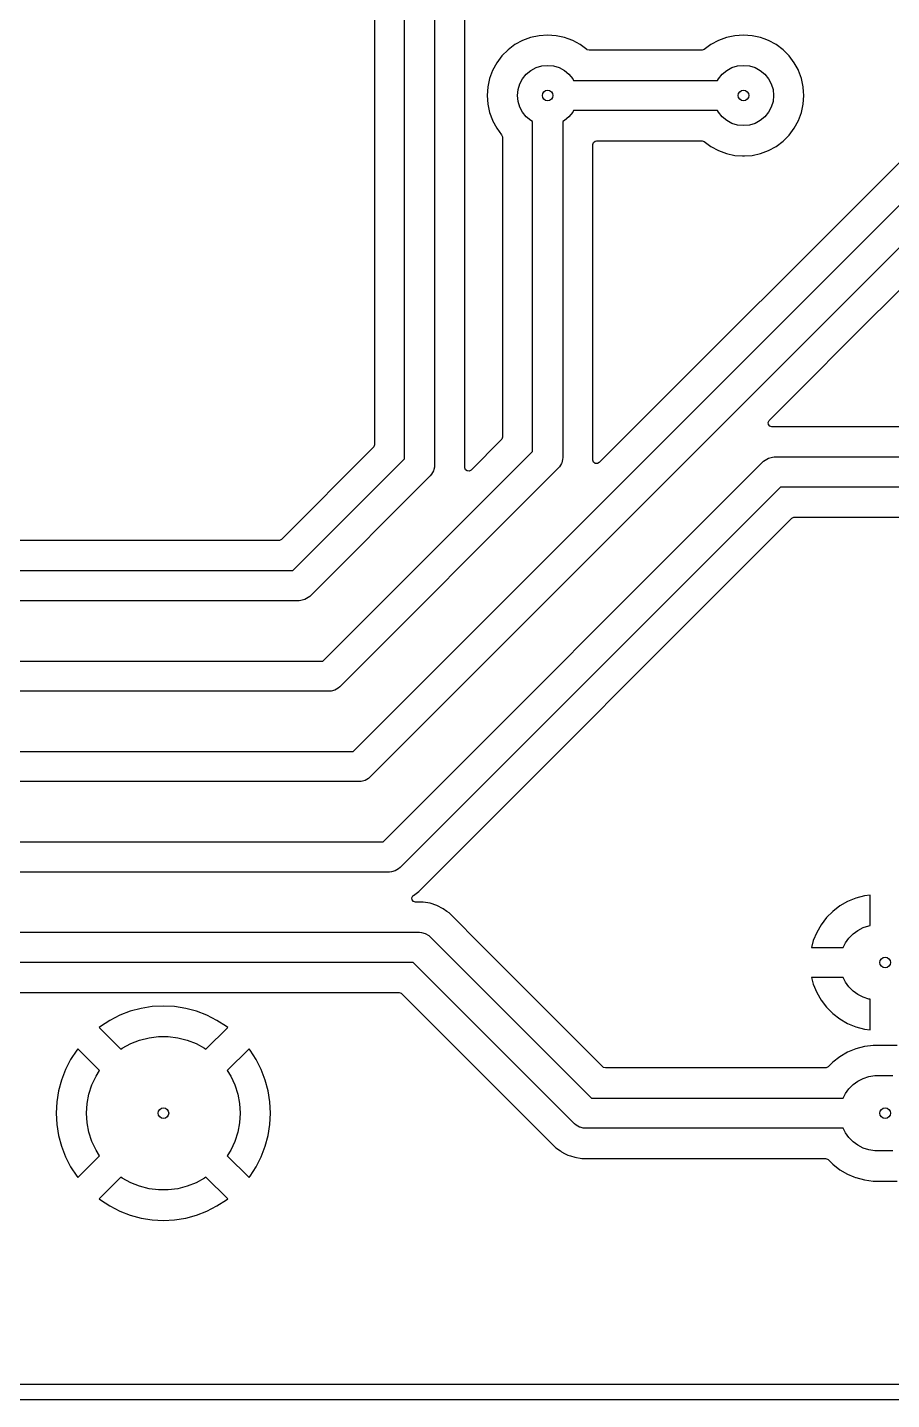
# Model space of a CAD drawing. Extents: x 50 to 210, y -150 to -70.
# Drawn here: x 152.99 to 181.66, y -150 to -104.48 of the extents above; entities that cross this region are included whole.
import ezdxf

# ---------------------------------------------------------------- set-up
doc = ezdxf.new("R2010")
doc.units = 0
doc.layers.add('BLACK', color=7, linetype='CONTINUOUS')

msp = doc.modelspace()

# ---------------------------------------------------------------- linework, layer by layer
at = {"layer": 'BLACK', "linetype": 'CONTINUOUS'}
for p, q in [((164.4995, -100.881902), (164.4995, -118.327111)), ((165.5, -118.792893), (165.5, -101)), ((166.5, -101.207106), (166.5, -119)), ((167.5005, -119.07811), (167.5005, -103.962574)), ((169.165103, -105.051692), (168.936033, -105.223171)), ((169.165111, -105.051687), (169.165103, -105.051692)), ((169.416254, -104.914552), (169.165111, -105.051687)), ((169.684383, -104.814545), (169.416254, -104.914552)), ((169.963987, -104.753721), (169.684383, -104.814545)), ((170.24942, -104.733307), (169.963987, -104.753721)), ((170.249422, -104.733307), (170.24942, -104.733307)), ((170.534854, -104.753721), (170.249422, -104.733307)), ((170.814458, -104.814545), (170.534854, -104.753721)), ((170.814464, -104.814547), (170.814458, -104.814545)), ((170.814467, -104.814548), (170.814464, -104.814547)), ((170.932765, -104.858671), (170.814467, -104.814548)), ((171.082588, -104.914552), (170.932765, -104.858671)), ((171.33373, -105.051687), (171.082587, -104.914552)), ((171.082587, -104.914552), (171.082588, -104.914552)), ((171.333738, -105.051692), (171.33373, -105.051687)), ((171.550134, -105.213684), (171.333738, -105.051692)), ((175.665103, -105.051692), (175.448708, -105.213684)), ((175.665111, -105.051687), (175.665103, -105.051692)), ((175.916254, -104.914552), (175.665111, -105.051687)), ((176.184383, -104.814545), (175.916254, -104.914552)), ((176.463987, -104.753721), (176.184383, -104.814545)), ((176.74942, -104.733307), (176.463987, -104.753721)), ((176.749422, -104.733307), (176.74942, -104.733307)), ((177.034854, -104.753721), (176.749422, -104.733307)), ((177.314458, -104.814545), (177.034854, -104.753721)), ((177.314464, -104.814547), (177.314458, -104.814545)), ((177.314467, -104.814548), (177.314464, -104.814547)), ((177.432765, -104.858671), (177.314467, -104.814548)), ((177.582588, -104.914552), (177.432765, -104.858671)), ((177.83373, -105.051687), (177.582587, -104.914552)), ((177.582587, -104.914552), (177.582588, -104.914552)), ((177.833738, -105.051692), (177.83373, -105.051687)), ((178.062808, -105.223171), (177.833738, -105.051692)), ((168.733675, -105.425529), (168.562196, -105.654599)), ((168.733691, -105.425511), (168.733675, -105.425529)), ((168.936015, -105.223187), (168.733691, -105.425511)), ((168.936033, -105.223171), (168.936015, -105.223187)), ((171.557405, -105.218732), (171.550134, -105.213684)), ((171.624444, -105.238417), (171.557405, -105.218732)), ((175.374398, -105.238417), (171.624444, -105.238417)), ((185.299407, -105.578565), (171.961602, -118.91637)), ((175.383244, -105.238101), (175.374398, -105.238417)), ((175.448708, -105.213684), (175.383244, -105.238101)), ((178.062826, -105.223187), (178.062808, -105.223171)), ((178.26515, -105.425511), (178.062826, -105.223187)), ((178.265166, -105.425529), (178.26515, -105.425511)), ((178.436645, -105.654599), (178.265166, -105.425529)), ((168.425056, -105.90575), (168.325049, -106.173879)), ((168.562191, -105.654607), (168.425056, -105.90575)), ((168.562196, -105.654599), (168.562191, -105.654607)), ((169.417951, -106.183347), (169.542314, -106.03181)), ((169.542314, -106.03181), (169.693851, -105.907447)), ((169.693851, -105.907447), (169.866738, -105.815037)), ((169.866738, -105.815037), (170.054331, -105.758132)), ((170.054331, -105.758132), (170.249421, -105.738917)), ((170.249421, -105.738917), (170.444511, -105.758132)), ((170.444511, -105.758132), (170.632104, -105.815037)), ((170.632104, -105.815037), (170.804991, -105.907447)), ((170.804991, -105.907447), (170.956528, -106.03181)), ((170.956528, -106.03181), (171.080891, -106.183347)), ((175.917951, -106.183347), (176.042314, -106.03181)), ((176.042314, -106.03181), (176.193851, -105.907447)), ((176.193851, -105.907447), (176.366738, -105.815037)), ((176.366738, -105.815037), (176.554331, -105.758132)), ((176.554331, -105.758132), (176.749421, -105.738917)), ((176.749421, -105.738917), (176.944511, -105.758132)), ((176.944511, -105.758132), (177.132104, -105.815037)), ((177.132104, -105.815037), (177.304991, -105.907447)), ((177.304991, -105.907447), (177.456528, -106.03181)), ((177.456528, -106.03181), (177.580891, -106.183347)), ((178.43665, -105.654607), (178.436645, -105.654599)), ((178.559431, -105.879464), (178.43665, -105.654607)), ((178.573788, -105.905756), (178.559431, -105.879464)), ((178.67379, -106.173871), (178.573788, -105.905756)), ((163.792894, -128.5), (185.923366, -106.369528)), ((168.264225, -106.453483), (168.243811, -106.738915)), ((168.325049, -106.173879), (168.264225, -106.453483)), ((169.268636, -106.543827), (169.325541, -106.356234)), ((169.325541, -106.356234), (169.417951, -106.183347)), ((171.080891, -106.183347), (171.110594, -106.238917)), ((171.110594, -106.238917), (175.888248, -106.238917)), ((175.888248, -106.238917), (175.917951, -106.183347)), ((177.580891, -106.183347), (177.673301, -106.356234)), ((177.673301, -106.356234), (177.730206, -106.543827)), ((178.673791, -106.173877), (178.67379, -106.173871)), ((178.673792, -106.173879), (178.673791, -106.173877)), ((178.70908, -106.336099), (178.673792, -106.173879)), ((178.734617, -106.453489), (178.70908, -106.336099)), ((178.746062, -106.613517), (178.734617, -106.453489)), ((168.243811, -106.738915), (168.243811, -106.738918)), ((168.243811, -106.738918), (168.264225, -107.02435)), ((169.249421, -106.738917), (169.268636, -106.543827)), ((169.268636, -106.934007), (169.249421, -106.738917)), ((169.325541, -107.1216), (169.268636, -106.934007)), ((177.730206, -106.934007), (177.673301, -107.1216)), ((177.730206, -106.543827), (177.749421, -106.738917)), ((177.749421, -106.738917), (177.730206, -106.934007)), ((178.734617, -107.024345), (178.755031, -106.738917)), ((178.753898, -106.723082), (178.746062, -106.613517)), ((178.755031, -106.738917), (178.753898, -106.723082)), ((186.484025, -107.223081), (164.353553, -129.353553)), ((168.264225, -107.02435), (168.325049, -107.303954)), ((168.325049, -107.303954), (168.325051, -107.30396)), ((168.325051, -107.30396), (168.325052, -107.303963)), ((168.325052, -107.303963), (168.419149, -107.556247)), ((169.417951, -107.294487), (169.325541, -107.1216)), ((169.542314, -107.446024), (169.417951, -107.294487)), ((171.080891, -107.294487), (170.956528, -107.446024)), ((171.110594, -107.238917), (171.080891, -107.294487)), ((175.888248, -107.238917), (171.110594, -107.238917)), ((175.917951, -107.294487), (175.888248, -107.238917)), ((176.042314, -107.446024), (175.917951, -107.294487)), ((177.580891, -107.294487), (177.456528, -107.446024)), ((177.673301, -107.1216), (177.580891, -107.294487)), ((178.573788, -107.572078), (178.67379, -107.303963)), ((178.67379, -107.303963), (178.734617, -107.024345)), ((168.419149, -107.556247), (168.425056, -107.572083)), ((168.425056, -107.572083), (168.562191, -107.823226)), ((168.562191, -107.823226), (168.562196, -107.823234)), ((168.562196, -107.823234), (168.724188, -108.03963)), ((169.693851, -107.570387), (169.542314, -107.446024)), ((169.749421, -107.600089), (169.693851, -107.570387)), ((169.749421, -118.543472), (169.749421, -107.600089)), ((170.804991, -107.570387), (170.749421, -107.600089)), ((170.749421, -107.600089), (170.749421, -118.750579)), ((170.956528, -107.446024), (170.804991, -107.570387)), ((176.193851, -107.570387), (176.042314, -107.446024)), ((176.366738, -107.662797), (176.193851, -107.570387)), ((176.554331, -107.719702), (176.366738, -107.662797)), ((176.749421, -107.738917), (176.554331, -107.719702)), ((176.944511, -107.719702), (176.749421, -107.738917)), ((177.132104, -107.662797), (176.944511, -107.719702)), ((177.304991, -107.570387), (177.132104, -107.662797)), ((177.456528, -107.446024), (177.304991, -107.570387)), ((178.26516, -108.052312), (178.436647, -107.823232)), ((178.436647, -107.823232), (178.573788, -107.572078)), ((168.724188, -108.03963), (168.748605, -108.105094)), ((168.748605, -108.105094), (168.748921, -108.11394)), ((168.748921, -108.11394), (168.748921, -118.077689)), ((171.749921, -108.363417), (171.769606, -108.296378)), ((171.769606, -108.296378), (171.82241, -108.250623)), ((171.82241, -108.250623), (171.873921, -108.239417)), ((171.873921, -108.239417), (175.374398, -108.239417)), ((175.374398, -108.239417), (175.441437, -108.259102)), ((175.441437, -108.259102), (175.448708, -108.26415)), ((175.448708, -108.26415), (175.665103, -108.426141)), ((177.833736, -108.426143), (178.062816, -108.254656)), ((178.062816, -108.254656), (178.26516, -108.052312)), ((171.749921, -118.828689), (171.749921, -108.363417)), ((175.665103, -108.426141), (175.665111, -108.426146)), ((175.665111, -108.426146), (175.916254, -108.563281)), ((175.916254, -108.563281), (175.916253, -108.563281)), ((175.916253, -108.563281), (175.916257, -108.563282)), ((175.916257, -108.563282), (175.91626, -108.563284)), ((175.91626, -108.563284), (176.184375, -108.663286)), ((176.184375, -108.663286), (176.184381, -108.663287)), ((176.184381, -108.663287), (176.184383, -108.663288)), ((176.184383, -108.663288), (176.463987, -108.724112)), ((176.463987, -108.724112), (176.463989, -108.724112)), ((176.463989, -108.724112), (176.463993, -108.724113)), ((176.463993, -108.724113), (176.717641, -108.742254)), ((176.717641, -108.742254), (176.74942, -108.744527)), ((176.74942, -108.744527), (176.749421, -108.744527)), ((176.749421, -108.744527), (176.749422, -108.744527)), ((176.749422, -108.744527), (176.778016, -108.742481)), ((176.778016, -108.742481), (177.034849, -108.724113)), ((177.034849, -108.724113), (177.314467, -108.663286)), ((177.314467, -108.663286), (177.582582, -108.563284)), ((177.582582, -108.563284), (177.833736, -108.426143)), ((180.394382, -114.727645), (182.114319, -113.007708)), ((178.670722, -116.451304), (180.394382, -114.727645)), ((177.60656, -117.515466), (178.670722, -116.451304)), ((177.571503, -117.5855), (177.600528, -117.521944)), ((177.581447, -117.654658), (177.571503, -117.5855)), ((177.627202, -117.707462), (177.581447, -117.654658)), ((177.600528, -117.521944), (177.60656, -117.515466)), ((177.694241, -117.727147), (177.627202, -117.707462)), ((183.364651, -117.727147), (177.694241, -117.727147)), ((164.4995, -118.327111), (164.479815, -118.39415)), ((168.712602, -118.16537), (167.712181, -119.165791)), ((168.729236, -118.144728), (168.712602, -118.16537)), ((168.748921, -118.077689), (168.729236, -118.144728)), ((164.463181, -118.414792), (161.414792, -121.463181)), ((161.792894, -122.5), (165.5, -118.792893)), ((162.792894, -125.5), (169.749421, -118.543472)), ((164.479815, -118.39415), (164.463181, -118.414792)), ((170.749421, -118.750579), (170.745144, -118.815826)), ((177.467972, -118.83097), (177.581011, -118.765707)), ((177.581011, -118.765707), (177.70709, -118.731924)), ((177.70709, -118.731924), (177.707105, -118.731924)), ((177.707105, -118.731924), (177.772353, -118.727647)), ((177.772353, -118.727647), (183.878501, -118.727647)), ((170.602974, -119.104133), (163.353553, -126.353553)), ((164.792894, -131.5), (177.4188, -118.874093)), ((166.46194, -119.191342), (166.396677, -119.304381)), ((166.473753, -119.147256), (166.46194, -119.191342)), ((166.495723, -119.065263), (166.473753, -119.147256)), ((166.5, -119), (166.495723, -119.065247)), ((166.495723, -119.065247), (166.495723, -119.065263)), ((167.500816, -119.086956), (167.5005, -119.07811)), ((167.525233, -119.15242), (167.500816, -119.086956)), ((167.581166, -119.194292), (167.525233, -119.15242)), ((167.650858, -119.199276), (167.581166, -119.194292)), ((167.712181, -119.165791), (167.650858, -119.199276)), ((170.646089, -119.054968), (170.602974, -119.104133)), ((170.646098, -119.05496), (170.646089, -119.054968)), ((170.711361, -118.941921), (170.646098, -119.05496)), ((170.716061, -118.924381), (170.711361, -118.941921)), ((170.745144, -118.815842), (170.716061, -118.924381)), ((170.745144, -118.815826), (170.745144, -118.815842)), ((171.750237, -118.837535), (171.749921, -118.828689)), ((171.774654, -118.902999), (171.750237, -118.837535)), ((171.830587, -118.944871), (171.774654, -118.902999)), ((171.900279, -118.949855), (171.830587, -118.944871)), ((171.961602, -118.91637), (171.900279, -118.949855)), ((177.4188, -118.874093), (177.467956, -118.830985)), ((177.467956, -118.830985), (177.467972, -118.83097)), ((166.353553, -119.353554), (162.353553, -123.353553)), ((166.396668, -119.304389), (166.353553, -119.353554)), ((166.396677, -119.304381), (166.396668, -119.304389)), ((177.97946, -119.727647), (165.353553, -132.353553)), ((183.878501, -119.727647), (177.97946, -119.727647)), ((165.97751, -133.144517), (178.357561, -120.764466)), ((178.357561, -120.764466), (178.418884, -120.730981)), ((178.418884, -120.730981), (178.445242, -120.728147)), ((178.445242, -120.728147), (183.364651, -120.728147)), ((161.327111, -121.4995), (133.642889, -121.4995)), ((161.353469, -121.496666), (161.327111, -121.4995)), ((161.414792, -121.463181), (161.353469, -121.496666)), ((133.177107, -122.5), (161.792894, -122.5)), ((162.353553, -123.353553), (162.304396, -123.396661)), ((162, -123.5), (132.97, -123.5)), ((162.065248, -123.495723), (162, -123.5)), ((162.065263, -123.495723), (162.065248, -123.495723)), ((162.191342, -123.46194), (162.065263, -123.495723)), ((162.304381, -123.396677), (162.191342, -123.46194)), ((162.304396, -123.396661), (162.304381, -123.396677)), ((132.177106, -125.5), (162.792894, -125.5)), ((163, -126.5), (131.97, -126.5)), ((163.065248, -126.495723), (163, -126.5)), ((163.065263, -126.495723), (163.065248, -126.495723)), ((163.191342, -126.46194), (163.065263, -126.495723)), ((163.304381, -126.396677), (163.191342, -126.46194)), ((163.304396, -126.396661), (163.304381, -126.396677)), ((163.353553, -126.353553), (163.304396, -126.396661)), ((131.177106, -128.5), (163.792894, -128.5)), ((164, -129.5), (130.97, -129.5)), ((164.065248, -129.495723), (164, -129.5)), ((164.065263, -129.495723), (164.065248, -129.495723)), ((164.191342, -129.46194), (164.065263, -129.495723)), ((164.304381, -129.396677), (164.191342, -129.46194)), ((164.304396, -129.396661), (164.304381, -129.396677)), ((164.353553, -129.353553), (164.304396, -129.396661)), ((130.177106, -131.5), (164.792894, -131.5)), ((165.304381, -132.396677), (165.191342, -132.46194)), ((165.304396, -132.396661), (165.304381, -132.396677)), ((165.353553, -132.353553), (165.304396, -132.396661)), ((165, -132.5), (129.97, -132.5)), ((165.065248, -132.495723), (165, -132.5)), ((165.065263, -132.495723), (165.065248, -132.495723)), ((165.191342, -132.46194), (165.065263, -132.495723)), ((165.747814, -133.357853), (165.776839, -133.294297)), ((165.757758, -133.427011), (165.747814, -133.357853)), ((165.776839, -133.294297), (165.797663, -133.275183)), ((165.797663, -133.275183), (165.97751, -133.144517)), ((180.475999, -133.364838), (180.203518, -133.477704)), ((180.476009, -133.364835), (180.475999, -133.364838)), ((180.760902, -133.288499), (180.476009, -133.364835)), ((180.760913, -133.288497), (180.760902, -133.288499)), ((180.950799, -133.263496), (180.760913, -133.288497)), ((180.9508, -133.263496), (180.950799, -133.263496)), ((180.9508, -134.277916), (180.9508, -133.263496)), ((165.803513, -133.479815), (165.757758, -133.427011)), ((165.870552, -133.4995), (165.803513, -133.479815)), ((166.118092, -133.4995), (165.870552, -133.4995)), ((166.118097, -133.4995), (166.118092, -133.4995)), ((166.351368, -133.536446), (166.118097, -133.4995)), ((166.575996, -133.609433), (166.351368, -133.536446)), ((166.786434, -133.716657), (166.575996, -133.609433)), ((166.907653, -133.804729), (166.786434, -133.716657)), ((166.977511, -133.855484), (166.907653, -133.804729)), ((179.714083, -133.804735), (179.505535, -134.013283)), ((179.71409, -133.804729), (179.714083, -133.804735)), ((179.948076, -133.625185), (179.71409, -133.804729)), ((179.948092, -133.625174), (179.948076, -133.625185)), ((180.203507, -133.477709), (179.948092, -133.625174)), ((180.203518, -133.477704), (180.203507, -133.477709)), ((166.977512, -133.855485), (166.977511, -133.855484)), ((168.122026, -134.999999), (166.977512, -133.855485)), ((179.325974, -134.247292), (179.178509, -134.502707)), ((179.325985, -134.247276), (179.325974, -134.247292)), ((179.505529, -134.01329), (179.325985, -134.247276)), ((179.505535, -134.013283), (179.505529, -134.01329)), ((180.908993, -134.284538), (180.9508, -134.277916)), ((129.177107, -134.5), (166, -134.5)), ((166, -134.5), (166.065248, -134.504277)), ((166.065248, -134.504277), (166.065263, -134.504277)), ((166.065263, -134.504277), (166.191342, -134.53806)), ((166.191342, -134.53806), (166.304381, -134.603323)), ((166.304381, -134.603323), (166.304396, -134.603338)), ((166.304396, -134.603338), (166.353553, -134.646447)), ((166.353553, -134.646447), (171.707107, -140)), ((179.178504, -134.502718), (179.065638, -134.775199)), ((179.178509, -134.502707), (179.178504, -134.502718)), ((180.135, -134.846877), (180.250293, -134.68819)), ((180.250293, -134.68819), (180.38899, -134.549493)), ((180.38899, -134.549493), (180.547677, -134.4342)), ((180.547677, -134.4342), (180.722446, -134.345151)), ((180.722446, -134.345151), (180.908993, -134.284538)), ((168.543036, -135.421009), (168.122026, -134.999999)), ((179.065636, -134.775206), (179.005403, -134.999999)), ((179.005403, -134.999999), (179.005403, -135)), ((179.005403, -135), (180.05698, -135)), ((179.065638, -134.775199), (179.065636, -134.775206)), ((180.05698, -135), (180.135, -134.846877)), ((165.792894, -135.5), (128.97, -135.5)), ((171.146447, -140.853554), (165.792894, -135.5)), ((169.122027, -136), (168.543036, -135.421009)), ((172.085209, -138.963181), (169.122027, -136)), ((180.05698, -136), (179.005403, -136)), ((179.005403, -136), (179.065636, -136.224793)), ((180.135, -136.153123), (180.05698, -136)), ((129.088092, -136.5005), (165.327111, -136.5005)), ((165.327111, -136.5005), (165.39415, -136.520185)), ((165.39415, -136.520185), (165.414791, -136.536818)), ((165.414791, -136.536818), (170.52249, -141.644518)), ((179.065636, -136.224793), (179.065638, -136.2248)), ((179.065638, -136.2248), (179.178504, -136.497281)), ((179.178504, -136.497281), (179.178509, -136.497292)), ((179.178509, -136.497292), (179.325974, -136.752707)), ((180.250293, -136.31181), (180.135, -136.153123)), ((180.38899, -136.450507), (180.250293, -136.31181)), ((180.547677, -136.5658), (180.38899, -136.450507)), ((157.128413, -136.964602), (156.760906, -137.022809)), ((157.499999, -136.945128), (157.128413, -136.964602)), ((157.500001, -136.945128), (157.499999, -136.945128)), ((157.871586, -136.964602), (157.500001, -136.945128)), ((158.239094, -137.022809), (157.871586, -136.964602)), ((179.325974, -136.752707), (179.325985, -136.752723)), ((179.325985, -136.752723), (179.505529, -136.986709)), ((179.505529, -136.986709), (179.505535, -136.986716)), ((179.505535, -136.986716), (179.714083, -137.195264)), ((180.722446, -136.654849), (180.547677, -136.5658)), ((180.908993, -136.715462), (180.722446, -136.654849)), ((180.9508, -136.722083), (180.908993, -136.715462)), ((180.9508, -137.736501), (180.9508, -136.722083)), ((155.722559, -137.421393), (155.410495, -137.62405)), ((156.054099, -137.252464), (155.722559, -137.421393)), ((156.401476, -137.119118), (156.054099, -137.252464)), ((156.760904, -137.022809), (156.401476, -137.119118)), ((156.760906, -137.022809), (156.760904, -137.022809)), ((158.598523, -137.119118), (158.239094, -137.022809)), ((158.9459, -137.252464), (158.598523, -137.119118)), ((159.27744, -137.421393), (158.9459, -137.252464)), ((159.589491, -137.624041), (159.27744, -137.421393)), ((179.714083, -137.195264), (179.71409, -137.19527)), ((179.71409, -137.19527), (179.948076, -137.374814)), ((179.948076, -137.374814), (179.948092, -137.374825)), ((179.948092, -137.374825), (180.203507, -137.52229)), ((155.410495, -137.62405), (155.366657, -137.659549)), ((155.366657, -137.659549), (155.366657, -137.65955)), ((155.366657, -137.65955), (156.087555, -138.380448)), ((158.912444, -138.380447), (159.633342, -137.65955)), ((159.589504, -137.62405), (159.589491, -137.624041)), ((159.633342, -137.65955), (159.589504, -137.62405)), ((180.203507, -137.52229), (180.203518, -137.522295)), ((180.203518, -137.522295), (180.475999, -137.635161)), ((180.475999, -137.635161), (180.476009, -137.635164)), ((180.476009, -137.635164), (180.760902, -137.7115)), ((180.760902, -137.7115), (180.760915, -137.711503)), ((180.760915, -137.711503), (180.9508, -137.736502)), ((180.9508, -137.736502), (180.9508, -137.736501)), ((154.659549, -138.366657), (154.62405, -138.410495)), ((154.659551, -138.366657), (154.659549, -138.366657)), ((155.381502, -139.088608), (154.659551, -138.366657)), ((156.087555, -138.380448), (156.133642, -138.346964)), ((156.133642, -138.346964), (156.414263, -138.192691)), ((156.414263, -138.192691), (156.712007, -138.074806)), ((156.712007, -138.074806), (157.022178, -137.995168)), ((157.022178, -137.995168), (157.339884, -137.955032)), ((157.339884, -137.955032), (157.660116, -137.955032)), ((157.660116, -137.955032), (157.977822, -137.995168)), ((157.977822, -137.995168), (158.287993, -138.074806)), ((158.287993, -138.074806), (158.585737, -138.192691)), ((158.585737, -138.192691), (158.866358, -138.346964)), ((158.866358, -138.346964), (158.912444, -138.380447)), ((160.340449, -138.366656), (159.618497, -139.088607)), ((160.375957, -138.410505), (160.340449, -138.366656)), ((180.475838, -138.364364), (180.203299, -138.477254)), ((180.475848, -138.364361), (180.475838, -138.364364)), ((180.760807, -138.288007), (180.475848, -138.364361)), ((180.774885, -138.286153), (180.760807, -138.288007)), ((181.053286, -138.2495), (180.774885, -138.286153)), ((181.053294, -138.2495), (181.053286, -138.2495)), ((181.848306, -138.2495), (181.053294, -138.2495)), ((154.421393, -138.722559), (154.252464, -139.054099)), ((154.62405, -138.410495), (154.421393, -138.722559)), ((160.578606, -138.722559), (160.375957, -138.410505)), ((160.747535, -139.054099), (160.578606, -138.722559)), ((179.71376, -138.804351), (179.634346, -138.883766)), ((179.947806, -138.624761), (179.71376, -138.804351)), ((180.203289, -138.477258), (179.947806, -138.624761)), ((180.203299, -138.477254), (180.203289, -138.477258)), ((154.252464, -139.054099), (154.119118, -139.401476)), ((155.12907, -139.561282), (155.265418, -139.271528)), ((155.265418, -139.271528), (155.381502, -139.088608)), ((159.618497, -139.088607), (159.734582, -139.271528)), ((159.734582, -139.271528), (159.87093, -139.561282)), ((160.880881, -139.401476), (160.747535, -139.054099)), ((172.105851, -138.979815), (172.085209, -138.963181)), ((172.17289, -138.9995), (172.105851, -138.979815)), ((179.46725, -138.9995), (172.17289, -138.9995)), ((179.493608, -138.996666), (179.46725, -138.9995)), ((179.554929, -138.963182), (179.493608, -138.996666)), ((179.634346, -138.883766), (179.554929, -138.963182)), ((180.722446, -139.345151), (180.908993, -139.284538)), ((180.908993, -139.284538), (181.102726, -139.253853)), ((181.102726, -139.253853), (181.2008, -139.25)), ((181.2008, -139.25), (181.7008, -139.25)), ((154.119118, -139.401476), (154.022809, -139.760904)), ((155.030113, -139.865841), (155.12907, -139.561282)), ((159.87093, -139.561282), (159.969887, -139.865841)), ((160.97719, -139.760904), (160.880881, -139.401476)), ((180.135, -139.846877), (180.250293, -139.68819)), ((180.250293, -139.68819), (180.38899, -139.549493)), ((180.38899, -139.549493), (180.547677, -139.4342)), ((180.547677, -139.4342), (180.722446, -139.345151)), ((153.964602, -140.128413), (153.945128, -140.499999)), ((154.022809, -139.760906), (153.964602, -140.128413)), ((154.022809, -139.760904), (154.022809, -139.760906)), ((154.95, -140.5), (154.970108, -140.1804)), ((154.970108, -140.1804), (155.030113, -139.865841)), ((159.969887, -139.865841), (160.029892, -140.1804)), ((160.029892, -140.1804), (160.05, -140.5)), ((160.97719, -139.760906), (160.97719, -139.760904)), ((161.035397, -140.128413), (160.97719, -139.760906)), ((161.054872, -140.499999), (161.035397, -140.128413)), ((171.707107, -140), (180.05698, -140)), ((180.05698, -140), (180.135, -139.846877)), ((153.945128, -140.499999), (153.945128, -140.5)), ((153.945128, -140.5), (153.964602, -140.871586)), ((154.970108, -140.8196), (154.95, -140.5)), ((160.05, -140.5), (160.029892, -140.8196)), ((161.035397, -140.871586), (161.054872, -140.5)), ((161.054872, -140.5), (161.054872, -140.499999)), ((153.964602, -140.871586), (154.022809, -141.239093)), ((155.030113, -141.134159), (154.970108, -140.8196)), ((160.029892, -140.8196), (159.969887, -141.134159)), ((160.97719, -141.239093), (161.035397, -140.871586)), ((171.195611, -140.896669), (171.146447, -140.853554)), ((171.195619, -140.896677), (171.195611, -140.896669)), ((171.308658, -140.96194), (171.195619, -140.896677)), ((171.335301, -140.969079), (171.308658, -140.96194)), ((171.434737, -140.995723), (171.335301, -140.969079)), ((171.434752, -140.995723), (171.434737, -140.995723)), ((171.5, -141), (171.434752, -140.995723)), ((180.05698, -141), (171.5, -141)), ((180.135, -141.153123), (180.05698, -141)), ((154.022809, -141.239093), (154.022809, -141.239095)), ((154.022809, -141.239095), (154.119118, -141.598523)), ((155.12907, -141.438718), (155.030113, -141.134159)), ((155.265418, -141.728472), (155.12907, -141.438718)), ((159.87093, -141.438718), (159.734582, -141.728472)), ((159.969887, -141.134159), (159.87093, -141.438718)), ((160.880881, -141.598523), (160.97719, -141.239095)), ((160.97719, -141.239095), (160.97719, -141.239093)), ((180.250293, -141.31181), (180.135, -141.153123)), ((180.38899, -141.450507), (180.250293, -141.31181)), ((180.547677, -141.5658), (180.38899, -141.450507)), ((154.119118, -141.598523), (154.252464, -141.9459)), ((154.252464, -141.9459), (154.421393, -142.27744)), ((154.65955, -142.633342), (155.381501, -141.91139)), ((155.381501, -141.91139), (155.265418, -141.728472)), ((159.734582, -141.728472), (159.618497, -141.91139)), ((159.618497, -141.91139), (160.340449, -142.633342)), ((160.578606, -142.27744), (160.747535, -141.9459)), ((160.747535, -141.9459), (160.880881, -141.598523)), ((170.52249, -141.644518), (170.671795, -141.752994)), ((170.671795, -141.752994), (170.713567, -141.783343)), ((170.713567, -141.783343), (170.812991, -141.834002)), ((170.812991, -141.834002), (170.924003, -141.890566)), ((170.924003, -141.890566), (170.924005, -141.890566)), ((170.924005, -141.890566), (170.924008, -141.890568)), ((170.924008, -141.890568), (171.003917, -141.916532)), ((171.003917, -141.916532), (171.148631, -141.963553)), ((171.148631, -141.963553), (171.381903, -142.0005)), ((171.381903, -142.0005), (171.381908, -142.0005)), ((171.381908, -142.0005), (171.381909, -142.0005)), ((171.381909, -142.0005), (171.618092, -142.0005)), ((171.618092, -142.0005), (179.46725, -142.0005)), ((179.46725, -142.0005), (179.534289, -142.020185)), ((180.722446, -141.654849), (180.547677, -141.5658)), ((180.908993, -141.715462), (180.722446, -141.654849)), ((181.102726, -141.746147), (180.908993, -141.715462)), ((181.2008, -141.75), (181.102726, -141.746147)), ((181.7008, -141.75), (181.2008, -141.75)), ((154.421393, -142.27744), (154.624041, -142.589491)), ((160.375949, -142.589505), (160.578606, -142.27744)), ((179.534289, -142.020185), (179.554926, -142.036814)), ((179.554926, -142.036814), (179.668112, -142.15)), ((179.668112, -142.15), (179.71376, -142.195648)), ((179.71376, -142.195648), (179.947806, -142.375238)), ((179.947806, -142.375238), (180.203289, -142.522741)), ((154.624041, -142.589491), (154.62405, -142.589504)), ((154.62405, -142.589504), (154.65955, -142.633342)), ((156.087554, -142.619551), (155.366656, -143.340449)), ((156.133642, -142.653036), (156.087554, -142.619551)), ((156.414263, -142.807309), (156.133642, -142.653036)), ((156.712007, -142.925194), (156.414263, -142.807309)), ((157.022178, -143.004832), (156.712007, -142.925194)), ((158.287993, -142.925194), (157.977822, -143.004832)), ((158.585737, -142.807309), (158.287993, -142.925194)), ((158.866358, -142.653036), (158.585737, -142.807309)), ((158.912444, -142.619551), (158.866358, -142.653036)), ((159.633342, -143.340449), (158.912444, -142.619551)), ((160.340449, -142.633341), (160.375946, -142.589509)), ((160.340449, -142.633342), (160.340449, -142.633341)), ((160.375946, -142.589509), (160.375949, -142.589505)), ((180.203289, -142.522741), (180.20329, -142.522741)), ((180.20329, -142.522741), (180.203293, -142.522743)), ((180.203293, -142.522743), (180.414096, -142.61006)), ((180.414096, -142.61006), (180.470302, -142.633342)), ((180.470302, -142.633342), (180.475848, -142.635639)), ((180.475848, -142.635639), (180.760807, -142.711993)), ((180.760807, -142.711993), (181.053294, -142.7505)), ((181.053294, -142.7505), (181.053301, -142.7505)), ((181.053301, -142.7505), (181.848299, -142.7505)), ((155.366656, -143.340449), (155.410505, -143.375957)), ((155.410505, -143.375957), (155.722559, -143.578606)), ((157.339884, -143.044968), (157.022178, -143.004832)), ((157.660116, -143.044968), (157.339884, -143.044968)), ((157.977822, -143.004832), (157.660116, -143.044968)), ((159.27744, -143.578606), (159.589505, -143.375949)), ((159.589505, -143.375949), (159.589509, -143.375946)), ((159.589509, -143.375946), (159.633341, -143.340449)), ((159.633341, -143.340449), (159.633342, -143.340449)), ((155.722559, -143.578606), (156.054099, -143.747535)), ((156.054099, -143.747535), (156.401476, -143.880881)), ((158.598523, -143.880881), (158.9459, -143.747535)), ((158.9459, -143.747535), (159.27744, -143.578606)), ((156.401476, -143.880881), (156.760905, -143.97719)), ((156.760905, -143.97719), (157.128413, -144.035397)), ((157.128413, -144.035397), (157.499999, -144.054872)), ((157.499999, -144.054872), (157.500001, -144.054872)), ((157.500001, -144.054872), (157.871586, -144.035397)), ((157.871586, -144.035397), (158.239093, -143.97719)), ((158.239093, -143.97719), (158.239095, -143.97719)), ((158.239095, -143.97719), (158.598523, -143.880881)), ((203.893337, -149.4995), (56.106663, -149.4995)), ((50, -150), (210, -150))]:
    msp.add_line(p, q, dxfattribs=at)
at = {"layer": 'BLACK'}
for centre in [(170.249421, -106.738917), (170.249421, -106.738917), (176.749421, -106.738917), (176.749421, -106.738917), (181.4508, -135.5), (181.4508, -135.5), (157.5, -140.5), (157.5, -140.5), (181.4508, -140.5), (181.4508, -140.5)]:
    msp.add_circle(centre, 0.175, dxfattribs=at)

doc.saveas('drawing.dxf')
